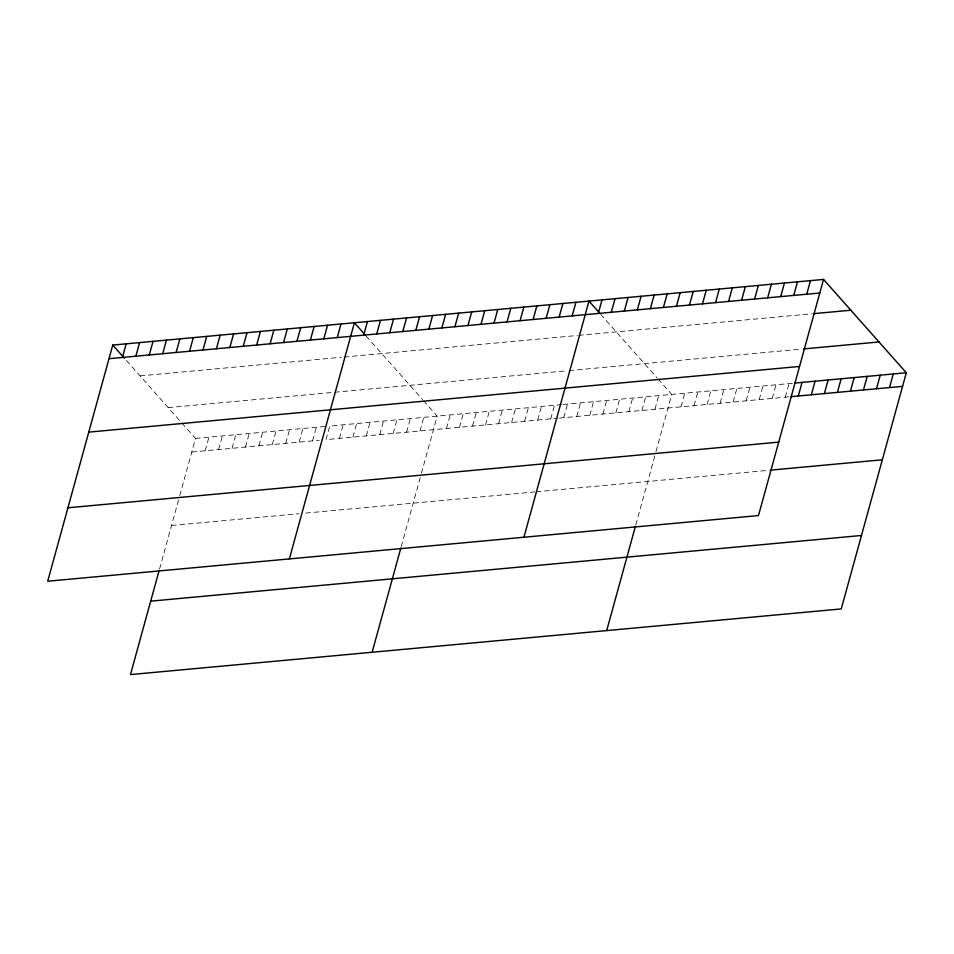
<?xml version="1.0" encoding="UTF-8"?>
<svg xmlns="http://www.w3.org/2000/svg" width="954" height="954" viewBox="0 0 954 954"><rect width="100%" height="100%" fill="white"/><g stroke="black" fill="none" stroke-linecap="round" stroke-linejoin="round"><path stroke-width="0.72" stroke-dasharray="4.77 3.58" d="M159.58 568.918L179.412 496.915M179.781 495.555L195.522 438.435L181.856 423.027M205.193 450.789L208.95 437.194M218.621 449.549L222.365 435.954M232.049 448.308L235.793 434.714M245.476 447.068L249.221 433.474M258.904 445.828L262.648 432.234M272.331 444.588L276.076 430.993M285.759 443.348L289.503 429.753M299.174 442.107L302.931 428.513M312.602 440.867L316.346 427.273M339.457 438.387L343.202 424.792M352.885 437.147L356.629 423.552M366.312 435.906L370.057 422.312M379.74 434.666L383.484 421.072M393.155 433.426L396.912 419.832M406.583 432.186L410.327 418.591M420.01 430.946L423.755 417.339M401.24 546.594L421.072 474.591M421.453 473.232L437.182 416.099L423.528 400.704M446.472 428.501L450.216 414.907M459.506 427.297L463.25 413.702M472.528 426.092L476.273 412.498M485.562 424.888L489.307 411.293M498.596 423.683L502.341 410.089M511.618 422.479L515.375 408.884M524.652 421.274L528.397 407.68M537.686 420.07L541.431 406.476M550.72 418.866L554.465 405.271M563.742 417.673L567.499 404.067M576.776 416.469L580.521 402.862M589.81 415.264L593.555 401.658M602.845 414.06L606.589 400.453M615.867 412.855L619.623 399.249M628.901 411.651L632.645 398.045M641.935 410.447L645.679 396.84M654.969 409.242L658.713 395.636M635.805 524.915L655.636 452.923M656.006 451.564L671.747 394.431L658.081 379.036M681.025 406.833L684.769 393.227M694.059 405.629L697.803 392.022M707.093 404.424L710.837 390.818M720.115 403.22L723.871 389.614M733.149 402.016L736.893 388.409M746.183 400.811L749.927 387.217M759.217 399.607L762.961 386.012M772.239 398.402L775.996 384.808M785.273 397.198L789.018 383.603M140.059 375.888L341.449 357.273M344.132 357.034L577.194 335.498M578.637 335.367L811.747 313.83M168.202 407.62L333.34 392.368M334.687 392.249L566.247 370.856M569.133 370.581L800.8 349.176M195.522 438.435L327.091 426.271M561.703 404.603L329.774 426.033L326.029 439.627L557.959 418.198M563.146 404.472L793.37 383.198M191.778 452.029L319.316 440.247M559.402 418.067L789.614 396.804M171.541 525.475L299.091 513.693M305.805 513.073L534.836 491.918M536.279 491.775L769.389 470.239M600.674 314.283L657.115 377.927M366.121 335.951L422.55 399.607M126.405 360.481L180.89 421.93"/><path stroke-width="1.43" d="M112.751 345.074L47.7 581.236L758.478 515.565L823.529 279.415L112.751 345.074L124.449 358.275M122.434 357.44L126.178 343.834M135.85 356.2L139.606 342.593M149.277 354.96L153.022 341.353M162.705 353.719L166.449 340.113M176.132 352.479L179.877 338.873M189.56 351.239L193.304 337.633M202.987 349.999L206.732 336.392M216.415 348.759L220.159 335.152M159.187 570.313L130.471 674.585L841.249 608.926L906.3 372.764L823.529 279.415M229.831 347.518L233.587 333.912M243.258 346.278L247.003 332.672M256.686 345.038L260.43 331.432M270.113 343.798L273.858 330.191M283.541 342.558L287.285 328.951M296.968 341.317L300.713 327.711M310.396 340.077L314.14 326.471M323.811 338.837L327.568 325.231M337.239 337.597L340.983 323.99M289.36 558.913L354.411 322.75L365.143 334.854M363.701 335.152L367.445 321.546M376.735 333.948L380.479 320.341M389.757 332.743L393.513 319.137M402.791 331.539L406.535 317.932M415.825 330.334L419.569 316.728M428.859 329.13L432.603 315.524M441.881 327.926L445.637 314.319M454.915 326.721L458.659 313.115M372.132 652.262L400.859 547.99M467.949 325.517L471.693 311.91M480.983 324.312L484.727 310.706M494.005 323.108L497.749 309.501M507.039 321.903L510.784 308.297M520.073 320.699L523.818 307.105M533.107 319.495L536.852 305.9M546.129 318.29L549.874 304.696M559.163 317.086L562.908 303.491M572.197 315.881L575.942 302.287M523.925 537.233L588.976 301.082L599.708 313.186M598.253 313.472L601.998 299.878M611.287 312.268L615.032 298.674M624.321 311.064L628.066 297.469M637.355 309.871L641.1 296.265M650.378 308.667L654.122 295.06M663.412 307.462L667.156 293.856M676.446 306.258L680.19 292.651M689.468 305.053L693.224 291.447M606.696 630.594L635.412 526.322M702.502 303.849L706.246 290.243M715.536 302.645L719.28 289.038M728.57 301.44L732.314 287.834M741.592 300.236L745.348 286.629M754.626 299.031L758.37 285.425M767.66 297.827L771.404 284.22M780.694 296.622L784.438 283.016M793.716 295.418L797.472 281.812M806.75 294.214L810.495 280.619M798.307 395.993L802.052 382.399M811.341 394.789L815.086 381.195M824.363 393.585L828.12 379.99M837.397 392.38L841.142 378.786M850.431 391.176L854.176 377.581M863.465 389.983L867.21 376.377M876.487 388.779L880.244 375.172M889.522 387.574L893.266 373.968M109.006 358.68L819.784 293.009M813.202 313.699L850.849 310.217M803.697 348.914L878.992 341.961M88.77 432.126L799.559 366.455M794.813 383.067L906.3 372.764M791.069 396.661L902.556 386.37M67.925 507.79L778.714 442.119M770.832 470.107L882.319 459.804M150.696 601.151L861.486 535.48"/></g></svg>
